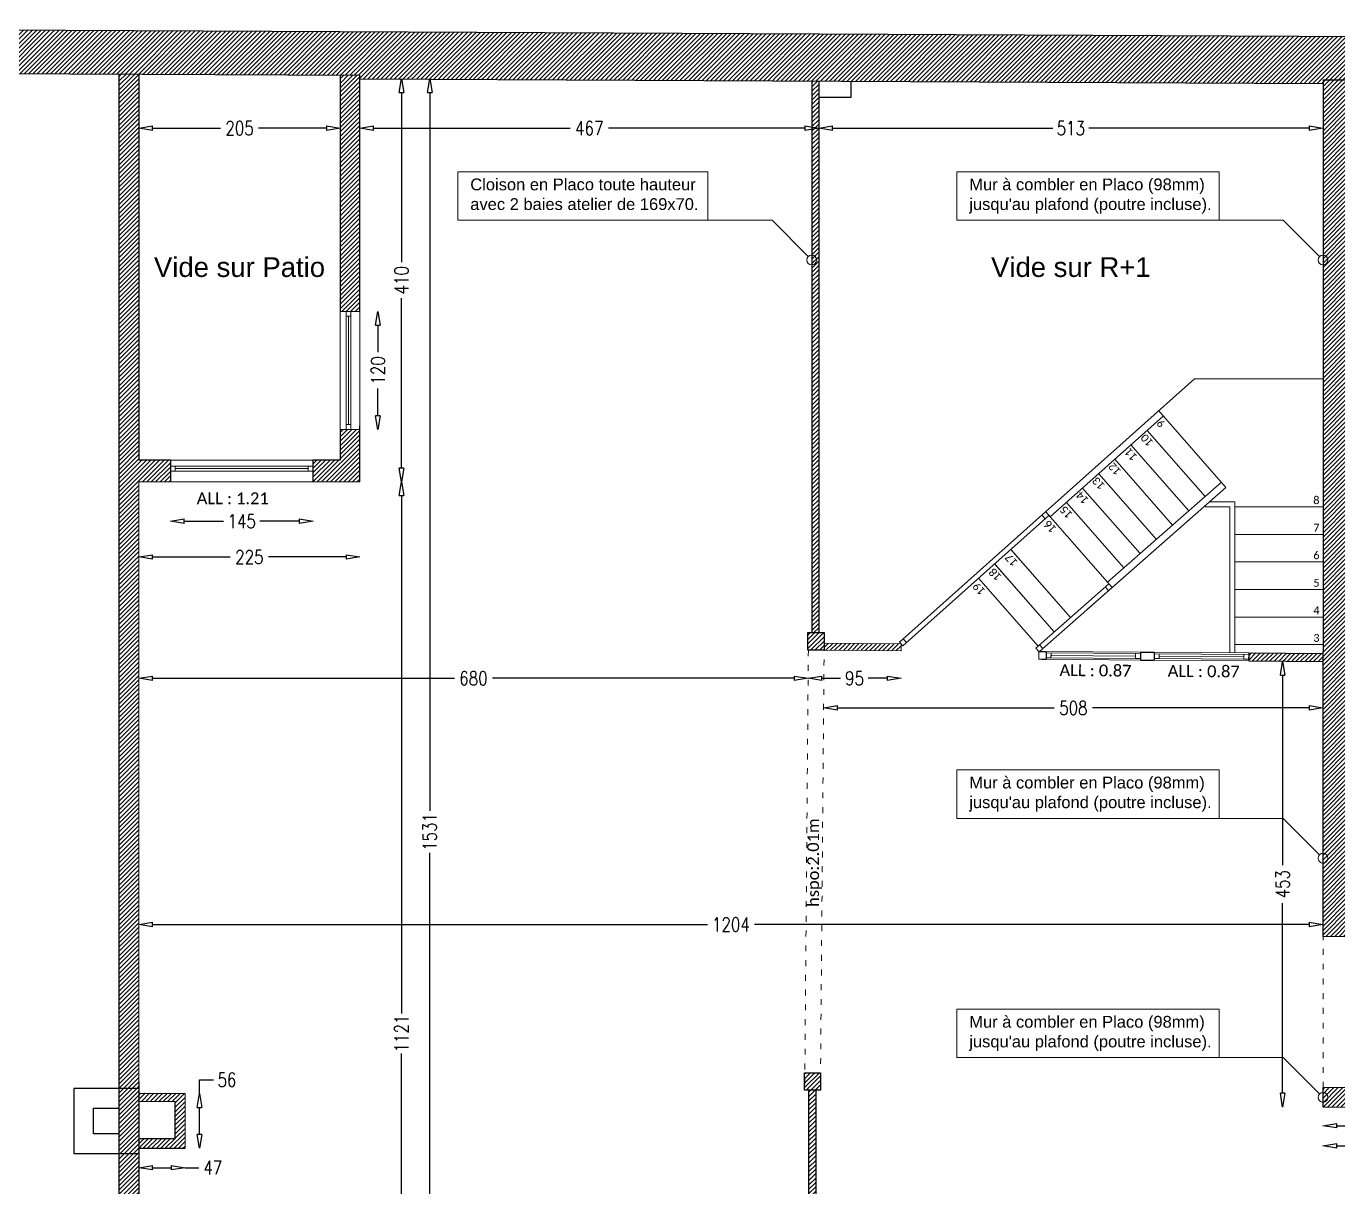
# Model space of a CAD drawing. Header units: millimetres. Extents: x -14819 to 43195, y -10328 to 20814.
# Drawn here: x 7367 to 8700, y 9624 to 10803 of the extents above; entities that cross this region are included whole.
import ezdxf
from ezdxf.enums import TextEntityAlignment as Align

# ---------------------------------------------------------------- set-up
doc = ezdxf.new("R2010")
doc.units = ezdxf.units.MM
doc.header["$PDMODE"] = 3
doc.linetypes.add('ACAD_ISO03W100', pattern=[30, 12, -18])
doc.linetypes.add('Chemin', pattern=[0.5, 0.3, -0.2])
for name, color, linetype, lineweight in [('00 - Mise en Sécurité', 30, 'Continuous', 13), ('01 - Gros Oeuvre', 7, 'Continuous', 25), ('05 - Menuiserie', 150, 'Continuous', 5), ('41 - Côtes Intérieures', 71, 'Continuous', 9), ('50 - Signes', 12, 'Continuous', 9), ('59 - TxT', 120, 'Continuous', 0), ('_Texte', 7, 'Continuous', 15), ('Escalier', 8, 'Continuous', 18), ('Lignes', 92, 'Continuous', 9), ('Menuiserie_cps', 7, 'Continuous', 15), ('Mur_coupe', 7, 'Continuous', 25), ('Mur_projeté', 8, 'ACAD_ISO03W100', 18), ('Mur_vu', 8, 'Continuous', 18)]:
    doc.layers.add(name, color=color, linetype=linetype, lineweight=lineweight)
doc.layers.add('10 - Hachures', color=7, linetype='Continuous', lineweight=18, true_color=0x646464)
doc.styles.add('CR_Cot', font='simplex.shx', dxfattribs={"width": 0.8})
doc.styles.add('Legend', font='calibri.ttf')
doc.styles.get("Standard").update_dxf_attribs({"font": 'arial.ttf'})
doc.dimstyles.get("Standard").update_dxf_attribs({"dimtxt": 14, "dimasz": 14, "dimexe": 0.18, "dimexo": 0.0625, "dimgap": 5, "dimtad": 0, "dimtoh": 1, "dimdec": 0, "dimzin": 0, "dimdsep": 46, "dimtxsty": 'CR_Cot', "dimblk": 'CLOSEDBLANK', "dimcen": 0, "dimse1": 1, "dimse2": 1, "dimadec": 0, "dimazin": 0, "dimtfac": 1, "dimtdec": 0, "dimtofl": 0, "dimtmove": 0, "dimatfit": 3, "dimfxl": 1, "dimtolj": 1, "dimtzin": 0, "dimarcsym": 0})
pattern_1 = [(45, (51.3012, 5.849), (-2.245064, 2.245064), [])]
pattern_2 = [(45, (-20.3664, 5.849), (-2.245064, 2.245064), [])]

# ---------------------------------------------------------------- blocks, each defined once
blk = doc.blocks.new('Fenetre_96')
blk.add_lwpolyline([(0.05, 0.05), (0.05, 0), (0, 0), (0, 0.05), (0.96, 0.05), (0.96, 0), (0.91, 0), (0.91, 0.05), (0.91, 0.025), (0.05, 0.025), (0.05, 0), (0.91, 0)])
blk = doc.blocks.new('_ClosedBlank')
at = {"color": 0, "linetype": 'ByBlock', "lineweight": -2}
for p, q in [((-1, 0.167), (0, 0)), ((-1, 0.167), (-1, -0.167)), ((0, 0), (-1, -0.167))]:
    blk.add_line(p, q, dxfattribs=at)
blk = doc.blocks.new('*D708')
at = {"layer": '41 - Côtes Intérieures', "color": 0, "lineweight": -2, "transparency": 16777216}
for p, q in [((7724.5, 10499.4), (7724.5, 10471.8)), ((7724.5, 10407.4), (7724.5, 10435.1))]:
    blk.add_line(p, q, dxfattribs=at)
at = {"layer": 'Defpoints', "color": 0, "transparency": 16777216}
for p in [(7703.4, 10513.4), (7724.5, 10513.4), (7703.4, 10393.4)]:
    blk.add_point(p, dxfattribs=at)
at = {"layer": '41 - Côtes Intérieures', "color": 0, "lineweight": -2, "transparency": 16777216, "xscale": 14, "yscale": 14, "zscale": 14}
for p, rotation in [((7724.5, 10513.4), 90), ((7724.5, 10393.4), 270)]:
    blk.add_blockref('_ClosedBlank', p, dxfattribs=dict(at, rotation=rotation))
at = {"layer": '41 - Côtes Intérieures', "color": 0, "transparency": 16777216, "insert": (7724.5, 10453.4), "char_height": 14, "attachment_point": 5, "rotation": 90, "style": 'CR_Cot'}
blk.add_mtext('\\A1;120', dxfattribs=at)
blk = doc.blocks.new('*D709')
at = {"layer": '41 - Côtes Intérieures', "color": 0, "lineweight": -2, "transparency": 16777216}
for p, q in [((7527.5, 10300.1), (7567.6, 10300.1)), ((7644.5, 10300.1), (7604.3, 10300.1))]:
    blk.add_line(p, q, dxfattribs=at)
at = {"layer": 'Defpoints', "color": 0, "transparency": 16777216}
for p in [(7513.5, 10340.2, 390), (7658.5, 10340.2, 390), (7658.5, 10300.1)]:
    blk.add_point(p, dxfattribs=at)
at = {"layer": '41 - Côtes Intérieures', "color": 0, "lineweight": -2, "transparency": 16777216, "xscale": 14, "yscale": 14, "zscale": 14, "rotation": 180}
blk.add_blockref('_ClosedBlank', (7513.5, 10300.1), dxfattribs=at)
at = {"layer": '41 - Côtes Intérieures', "color": 0, "lineweight": -2, "transparency": 16777216, "xscale": 14, "yscale": 14, "zscale": 14}
blk.add_blockref('_ClosedBlank', (7658.5, 10300.1), dxfattribs=at)
at = {"layer": '41 - Côtes Intérieures', "color": 0, "transparency": 16777216, "insert": (7586, 10300.1), "char_height": 14, "attachment_point": 5, "style": 'CR_Cot'}
blk.add_mtext('\\A1;145', dxfattribs=at)
blk = doc.blocks.new('*D764')
at = {"layer": '41 - Côtes Intérieures', "color": 0, "lineweight": -2, "transparency": 16777216}
for p, q in [((8191.7, 10110.4), (8412.2, 10110.4)), ((8671.4, 10110.4), (8451, 10110.4))]:
    blk.add_line(p, q, dxfattribs=at)
at = {"layer": 'Defpoints', "color": 0, "transparency": 16777216}
for p in [(8177.7, 10205.9), (8685.4, 10110.4), (8685.4, 9809.9, -17.1)]:
    blk.add_point(p, dxfattribs=at)
at = {"layer": '41 - Côtes Intérieures', "color": 0, "lineweight": -2, "transparency": 16777216, "xscale": 14, "yscale": 14, "zscale": 14, "rotation": 180}
blk.add_blockref('_ClosedBlank', (8177.7, 10110.4), dxfattribs=at)
at = {"layer": '41 - Côtes Intérieures', "color": 0, "lineweight": -2, "transparency": 16777216, "xscale": 14, "yscale": 14, "zscale": 14}
blk.add_blockref('_ClosedBlank', (8685.4, 10110.4), dxfattribs=at)
at = {"layer": '41 - Côtes Intérieures', "color": 0, "transparency": 16777216, "insert": (8431.6, 10110.4), "char_height": 14, "attachment_point": 5, "style": 'CR_Cot'}
blk.add_mtext('\\A1;508', dxfattribs=at)
blk = doc.blocks.new('*D765')
at = {"layer": '41 - Côtes Intérieures', "color": 0, "lineweight": -2, "transparency": 16777216}
for p, q in [((7720.1, 10699.6), (7920, 10699.6)), ((8158.7, 10699.6), (7958.8, 10699.6))]:
    blk.add_line(p, q, dxfattribs=at)
at = {"layer": 'Defpoints', "color": 0, "transparency": 16777216}
for p in [(7706.1, 10753.5), (8172.7, 10745.3, 78.4), (8172.7, 10699.6)]:
    blk.add_point(p, dxfattribs=at)
at = {"layer": '41 - Côtes Intérieures', "color": 0, "lineweight": -2, "transparency": 16777216, "xscale": 14, "yscale": 14, "zscale": 14, "rotation": 180}
blk.add_blockref('_ClosedBlank', (7706.1, 10699.6), dxfattribs=at)
at = {"layer": '41 - Côtes Intérieures', "color": 0, "lineweight": -2, "transparency": 16777216, "xscale": 14, "yscale": 14, "zscale": 14}
blk.add_blockref('_ClosedBlank', (8172.7, 10699.6), dxfattribs=at)
at = {"layer": '41 - Côtes Intérieures', "color": 0, "transparency": 16777216, "insert": (7939.4, 10699.6), "char_height": 14, "attachment_point": 5, "style": 'CR_Cot'}
blk.add_mtext('\\A1;467', dxfattribs=at)
blk = doc.blocks.new('*D766')
at = {"layer": '41 - Côtes Intérieures', "color": 0, "lineweight": -2, "transparency": 16777216}
for p, q in [((8186.7, 10699.6), (8410.7, 10699.6)), ((8671.4, 10699.6), (8447.4, 10699.6))]:
    blk.add_line(p, q, dxfattribs=at)
at = {"layer": 'Defpoints', "color": 0, "transparency": 16777216}
for p in [(8685.4, 10748.8, -487.5), (8172.7, 10745.3, 78.4), (8685.4, 10699.6)]:
    blk.add_point(p, dxfattribs=at)
at = {"layer": '41 - Côtes Intérieures', "color": 0, "lineweight": -2, "transparency": 16777216, "xscale": 14, "yscale": 14, "zscale": 14, "rotation": 180}
blk.add_blockref('_ClosedBlank', (8172.7, 10699.6), dxfattribs=at)
at = {"layer": '41 - Côtes Intérieures', "color": 0, "lineweight": -2, "transparency": 16777216, "xscale": 14, "yscale": 14, "zscale": 14}
blk.add_blockref('_ClosedBlank', (8685.4, 10699.6), dxfattribs=at)
at = {"layer": '41 - Côtes Intérieures', "color": 0, "transparency": 16777216, "insert": (8429, 10699.6), "char_height": 14, "attachment_point": 5, "style": 'CR_Cot'}
blk.add_mtext('\\A1;513', dxfattribs=at)
blk = doc.blocks.new('*D767')
at = {"layer": '41 - Côtes Intérieures', "color": 0, "lineweight": -2, "transparency": 16777216}
for p, q in [((7495.4, 9643.2), (7514.4, 9643.2)), ((7528.4, 9643.2), (7542.4, 9643.2))]:
    blk.add_line(p, q, dxfattribs=at)
at = {"layer": 'Defpoints', "color": 0, "transparency": 16777216}
for p in [(7481.4, 9662.9, 195), (7528.4, 9662.9, 195), (7528.4, 9643.2)]:
    blk.add_point(p, dxfattribs=at)
at = {"layer": '41 - Côtes Intérieures', "color": 0, "lineweight": -2, "transparency": 16777216, "xscale": 14, "yscale": 14, "zscale": 14, "rotation": 180}
blk.add_blockref('_ClosedBlank', (7481.4, 9643.2), dxfattribs=at)
at = {"layer": '41 - Côtes Intérieures', "color": 0, "lineweight": -2, "transparency": 16777216, "xscale": 14, "yscale": 14, "zscale": 14}
blk.add_blockref('_ClosedBlank', (7528.4, 9643.2), dxfattribs=at)
at = {"layer": '41 - Côtes Intérieures', "color": 0, "transparency": 16777216, "insert": (7556.5, 9643.2), "char_height": 14, "attachment_point": 5, "style": 'CR_Cot'}
blk.add_mtext('\\A1;47', dxfattribs=at)
blk = doc.blocks.new('*D768')
at = {"layer": '41 - Côtes Intérieures', "color": 0, "lineweight": -2, "transparency": 16777216}
for p, q in [((7543.2, 9718.5), (7543.2, 9732.5)), ((7543.2, 9732.5), (7557.2, 9732.5)), ((7543.2, 9676.9), (7543.2, 9704.5))]:
    blk.add_line(p, q, dxfattribs=at)
at = {"layer": 'Defpoints', "color": 0, "transparency": 16777216}
for p in [(7528.4, 9718.5, 195), (7543.2, 9718.5), (7528.4, 9662.9, 195)]:
    blk.add_point(p, dxfattribs=at)
at = {"layer": '41 - Côtes Intérieures', "color": 0, "lineweight": -2, "transparency": 16777216, "xscale": 14, "yscale": 14, "zscale": 14}
for p, rotation in [((7543.2, 9718.5), 90), ((7543.2, 9662.9), 270)]:
    blk.add_blockref('_ClosedBlank', p, dxfattribs=dict(at, rotation=rotation))
at = {"layer": '41 - Côtes Intérieures', "color": 0, "transparency": 16777216, "insert": (7571, 9732.5), "char_height": 14, "attachment_point": 5, "style": 'CR_Cot'}
blk.add_mtext('\\A1;56', dxfattribs=at)
blk = doc.blocks.new('*D863')
at = {"layer": '41 - Côtes Intérieures', "color": 0, "lineweight": -2, "transparency": 16777216}
for p, q in [((7495.4, 10263.8), (7574.4, 10263.8)), ((7692.1, 10263.8), (7613.2, 10263.8))]:
    blk.add_line(p, q, dxfattribs=at)
at = {"layer": 'Defpoints', "color": 0, "transparency": 16777216}
for p in [(7481.4, 10340.2, 195), (7706.1, 10340.2, 195), (7706.1, 10263.8)]:
    blk.add_point(p, dxfattribs=at)
at = {"layer": '41 - Côtes Intérieures', "color": 0, "lineweight": -2, "transparency": 16777216, "xscale": 14, "yscale": 14, "zscale": 14, "rotation": 180}
blk.add_blockref('_ClosedBlank', (7481.4, 10263.8), dxfattribs=at)
at = {"layer": '41 - Côtes Intérieures', "color": 0, "lineweight": -2, "transparency": 16777216, "xscale": 14, "yscale": 14, "zscale": 14}
blk.add_blockref('_ClosedBlank', (7706.1, 10263.8), dxfattribs=at)
at = {"layer": '41 - Côtes Intérieures', "color": 0, "transparency": 16777216, "insert": (7593.8, 10263.8), "char_height": 14, "attachment_point": 5, "style": 'CR_Cot'}
blk.add_mtext('\\A1;225', dxfattribs=at)
blk = doc.blocks.new('*D864')
at = {"layer": '41 - Côtes Intérieures', "color": 0, "lineweight": -2, "transparency": 16777216}
for p, q in [((7748.5, 10735.8), (7748.5, 10563.3)), ((7748.5, 10354.2), (7748.5, 10526.7))]:
    blk.add_line(p, q, dxfattribs=at)
at = {"layer": 'Defpoints', "color": 0, "transparency": 16777216}
for p in [(7706.1, 10749.8, 86.9), (7748.5, 10749.8), (7703.4, 10340.2, 195)]:
    blk.add_point(p, dxfattribs=at)
at = {"layer": '41 - Côtes Intérieures', "color": 0, "lineweight": -2, "transparency": 16777216, "xscale": 14, "yscale": 14, "zscale": 14}
for p, rotation in [((7748.5, 10749.8), 90), ((7748.5, 10340.2), 270)]:
    blk.add_blockref('_ClosedBlank', p, dxfattribs=dict(at, rotation=rotation))
at = {"layer": '41 - Côtes Intérieures', "color": 0, "transparency": 16777216, "insert": (7748.5, 10545), "char_height": 14, "attachment_point": 5, "rotation": 90, "style": 'CR_Cot'}
blk.add_mtext('\\A1;410', dxfattribs=at)
blk = doc.blocks.new('*D865')
at = {"layer": '41 - Côtes Intérieures', "color": 0, "lineweight": -2, "transparency": 16777216}
for p, q in [((7495.4, 9890.3), (8059.5, 9890.3)), ((8671.4, 9890.3), (8107.4, 9890.3))]:
    blk.add_line(p, q, dxfattribs=at)
at = {"layer": 'Defpoints', "color": 0, "transparency": 16777216}
for p in [(8685.4, 9890.3), (8685.4, 9878.3, 27069.8), (7481.4, 9721.5)]:
    blk.add_point(p, dxfattribs=at)
at = {"layer": '41 - Côtes Intérieures', "color": 0, "lineweight": -2, "transparency": 16777216, "xscale": 14, "yscale": 14, "zscale": 14, "rotation": 180}
blk.add_blockref('_ClosedBlank', (7481.4, 9890.3), dxfattribs=at)
at = {"layer": '41 - Côtes Intérieures', "color": 0, "lineweight": -2, "transparency": 16777216, "xscale": 14, "yscale": 14, "zscale": 14}
blk.add_blockref('_ClosedBlank', (8685.4, 9890.3), dxfattribs=at)
at = {"layer": '41 - Côtes Intérieures', "color": 0, "transparency": 16777216, "insert": (8083.4, 9890.3), "char_height": 14, "attachment_point": 5, "style": 'CR_Cot'}
blk.add_mtext('\\A1;1204', dxfattribs=at)
blk = doc.blocks.new('*D866')
at = {"layer": '41 - Côtes Intérieures', "color": 0, "lineweight": -2, "transparency": 16777216}
for p, q in [((8644.4, 10143.7), (8644.4, 9950.7)), ((8644.4, 9718.8), (8644.4, 9911.9))]:
    blk.add_line(p, q, dxfattribs=at)
at = {"layer": 'Defpoints', "color": 0, "transparency": 16777216}
for p in [(8644.4, 10157.7), (8685.4, 10157.7, -487.5), (8685.4, 9704.8)]:
    blk.add_point(p, dxfattribs=at)
at = {"layer": '41 - Côtes Intérieures', "color": 0, "lineweight": -2, "transparency": 16777216, "xscale": 14, "yscale": 14, "zscale": 14}
for p, rotation in [((8644.4, 10157.7), 90), ((8644.4, 9704.8), 270)]:
    blk.add_blockref('_ClosedBlank', p, dxfattribs=dict(at, rotation=rotation))
at = {"layer": '41 - Côtes Intérieures', "color": 0, "transparency": 16777216, "insert": (8644.4, 9931.3), "char_height": 14, "attachment_point": 5, "rotation": 90, "style": 'CR_Cot'}
blk.add_mtext('\\A1;453', dxfattribs=at)
blk = doc.blocks.new('*D869')
at = {"layer": '41 - Côtes Intérieures', "color": 0, "lineweight": -2, "transparency": 16777216}
for p, q in [((7777.2, 10735.8), (7777.2, 10005.7)), ((7777.2, 9233), (7777.2, 9963.2))]:
    blk.add_line(p, q, dxfattribs=at)
at = {"layer": 'Defpoints', "color": 0, "transparency": 16777216}
for p in [(7706.1, 10749.8, 86.9), (7719.4, 9219, 195), (7777.2, 9219)]:
    blk.add_point(p, dxfattribs=at)
at = {"layer": '41 - Côtes Intérieures', "color": 0, "lineweight": -2, "transparency": 16777216, "xscale": 14, "yscale": 14, "zscale": 14}
for p, rotation in [((7777.2, 10749.8), 90), ((7777.2, 9219), 270)]:
    blk.add_blockref('_ClosedBlank', p, dxfattribs=dict(at, rotation=rotation))
at = {"layer": '41 - Côtes Intérieures', "color": 0, "transparency": 16777216, "insert": (7777.2, 9984.4), "char_height": 14, "attachment_point": 5, "rotation": 90, "style": 'CR_Cot'}
blk.add_mtext('\\A1;1531', dxfattribs=at)
blk = doc.blocks.new('*D879')
at = {"layer": '41 - Côtes Intérieures', "color": 0, "lineweight": -2, "transparency": 16777216}
for p, q in [((8175.8, 10140.5), (8195, 10140.5)), ((8242.4, 10140.5), (8223.1, 10140.5))]:
    blk.add_line(p, q, dxfattribs=at)
at = {"layer": 'Defpoints', "color": 0, "transparency": 16777216}
for p in [(8161.8, 10161.7), (8256.4, 10161.1), (8256.4, 10140.5)]:
    blk.add_point(p, dxfattribs=at)
at = {"layer": '41 - Côtes Intérieures', "color": 0, "lineweight": -2, "transparency": 16777216, "xscale": 14, "yscale": 14, "zscale": 14, "rotation": 180}
blk.add_blockref('_ClosedBlank', (8161.8, 10140.5), dxfattribs=at)
at = {"layer": '41 - Côtes Intérieures', "color": 0, "lineweight": -2, "transparency": 16777216, "xscale": 14, "yscale": 14, "zscale": 14}
blk.add_blockref('_ClosedBlank', (8256.4, 10140.5), dxfattribs=at)
at = {"layer": '41 - Côtes Intérieures', "color": 0, "transparency": 16777216, "insert": (8209.1, 10140.5), "char_height": 14, "attachment_point": 5, "style": 'CR_Cot'}
blk.add_mtext('\\A1;95', dxfattribs=at)
blk = doc.blocks.new('*D880')
at = {"layer": '41 - Côtes Intérieures', "color": 0, "lineweight": -2, "transparency": 16777216}
for p, q in [((7495.4, 10140.5), (7802.2, 10140.5)), ((8147.8, 10140.5), (7841, 10140.5))]:
    blk.add_line(p, q, dxfattribs=at)
at = {"layer": 'Defpoints', "color": 0, "transparency": 16777216}
for p in [(8161.8, 10161.7), (7481.4, 10160.6, 139.9), (7481.4, 10140.5)]:
    blk.add_point(p, dxfattribs=at)
at = {"layer": '41 - Côtes Intérieures', "color": 0, "lineweight": -2, "transparency": 16777216, "xscale": 14, "yscale": 14, "zscale": 14, "rotation": 180}
blk.add_blockref('_ClosedBlank', (7481.4, 10140.5), dxfattribs=at)
at = {"layer": '41 - Côtes Intérieures', "color": 0, "lineweight": -2, "transparency": 16777216, "xscale": 14, "yscale": 14, "zscale": 14}
blk.add_blockref('_ClosedBlank', (8161.8, 10140.5), dxfattribs=at)
at = {"layer": '41 - Côtes Intérieures', "color": 0, "transparency": 16777216, "insert": (7821.6, 10140.5), "char_height": 14, "attachment_point": 5, "style": 'CR_Cot'}
blk.add_mtext('\\A1;680', dxfattribs=at)
blk = doc.blocks.new('*D881')
at = {"layer": '41 - Côtes Intérieures', "color": 0, "lineweight": -2, "transparency": 16777216}
for p, q in [((8699.4, 9665.4), (8782, 9665.4)), ((8903.5, 9665.4), (8820.8, 9665.4))]:
    blk.add_line(p, q, dxfattribs=at)
at = {"layer": 'Defpoints', "color": 0, "transparency": 16777216}
for p in [(8685.4, 9704.8), (8917.5, 9704.8), (8917.5, 9665.4)]:
    blk.add_point(p, dxfattribs=at)
at = {"layer": '41 - Côtes Intérieures', "color": 0, "lineweight": -2, "transparency": 16777216, "xscale": 14, "yscale": 14, "zscale": 14, "rotation": 180}
blk.add_blockref('_ClosedBlank', (8685.4, 9665.4), dxfattribs=at)
at = {"layer": '41 - Côtes Intérieures', "color": 0, "lineweight": -2, "transparency": 16777216, "xscale": 14, "yscale": 14, "zscale": 14}
blk.add_blockref('_ClosedBlank', (8917.5, 9665.4), dxfattribs=at)
at = {"layer": '41 - Côtes Intérieures', "color": 0, "transparency": 16777216, "insert": (8801.4, 9665.4), "char_height": 14, "attachment_point": 5, "style": 'CR_Cot'}
blk.add_mtext('\\A1;232', dxfattribs=at)
blk = doc.blocks.new('*D885')
at = {"layer": '41 - Côtes Intérieures', "color": 0, "lineweight": -2, "transparency": 16777216}
for p, q in [((8699.4, 9685.9), (8711.4, 9685.9)), ((8751.4, 9685.9), (8739.5, 9685.9))]:
    blk.add_line(p, q, dxfattribs=at)
at = {"layer": 'Defpoints', "color": 0, "transparency": 16777216}
for p in [(8685.4, 9704.8), (8765.4, 9704.8), (8765.4, 9685.9)]:
    blk.add_point(p, dxfattribs=at)
at = {"layer": '41 - Côtes Intérieures', "color": 0, "lineweight": -2, "transparency": 16777216, "xscale": 14, "yscale": 14, "zscale": 14, "rotation": 180}
blk.add_blockref('_ClosedBlank', (8685.4, 9685.9), dxfattribs=at)
at = {"layer": '41 - Côtes Intérieures', "color": 0, "lineweight": -2, "transparency": 16777216, "xscale": 14, "yscale": 14, "zscale": 14}
blk.add_blockref('_ClosedBlank', (8765.4, 9685.9), dxfattribs=at)
at = {"layer": '41 - Côtes Intérieures', "color": 0, "transparency": 16777216, "insert": (8725.4, 9685.9), "char_height": 14, "attachment_point": 5, "style": 'CR_Cot'}
blk.add_mtext('\\A1;80', dxfattribs=at)
blk = doc.blocks.new('*D898')
at = {"layer": '41 - Côtes Intérieures', "color": 0, "lineweight": -2, "transparency": 16777216}
for p, q in [((7495.4, 10699.6), (7564.4, 10699.6)), ((7672.1, 10699.6), (7603.2, 10699.6))]:
    blk.add_line(p, q, dxfattribs=at)
at = {"layer": 'Defpoints', "color": 0, "transparency": 16777216}
for p in [(7481.4, 10743.1, 273.4), (7686.1, 10745.3, 78.4), (7686.1, 10699.6)]:
    blk.add_point(p, dxfattribs=at)
at = {"layer": '41 - Côtes Intérieures', "color": 0, "lineweight": -2, "transparency": 16777216, "xscale": 14, "yscale": 14, "zscale": 14, "rotation": 180}
blk.add_blockref('_ClosedBlank', (7481.4, 10699.6), dxfattribs=at)
at = {"layer": '41 - Côtes Intérieures', "color": 0, "lineweight": -2, "transparency": 16777216, "xscale": 14, "yscale": 14, "zscale": 14}
blk.add_blockref('_ClosedBlank', (7686.1, 10699.6), dxfattribs=at)
at = {"layer": '41 - Côtes Intérieures', "color": 0, "transparency": 16777216, "insert": (7583.8, 10699.6), "char_height": 14, "attachment_point": 5, "style": 'CR_Cot'}
blk.add_mtext('\\A1;205', dxfattribs=at)
blk = doc.blocks.new('*D899')
at = {"layer": '41 - Côtes Intérieures', "color": 0, "lineweight": -2, "transparency": 16777216}
for p, q in [((7748.5, 10326.2), (7748.5, 9799.8)), ((7748.5, 9233), (7748.5, 9759.4))]:
    blk.add_line(p, q, dxfattribs=at)
at = {"layer": 'Defpoints', "color": 0, "transparency": 16777216}
for p in [(7706.1, 10340.2, 195), (7706.1, 9219, 195), (7748.5, 9219)]:
    blk.add_point(p, dxfattribs=at)
at = {"layer": '41 - Côtes Intérieures', "color": 0, "lineweight": -2, "transparency": 16777216, "xscale": 14, "yscale": 14, "zscale": 14}
for p, rotation in [((7748.5, 10340.2), 90), ((7748.5, 9219), 270)]:
    blk.add_blockref('_ClosedBlank', p, dxfattribs=dict(at, rotation=rotation))
at = {"layer": '41 - Côtes Intérieures', "color": 0, "transparency": 16777216, "insert": (7748.5, 9779.6), "char_height": 14, "attachment_point": 5, "rotation": 90, "style": 'CR_Cot'}
blk.add_mtext('\\A1;1121', dxfattribs=at)

msp = doc.modelspace()

# ---------------------------------------------------------------- hatches: boundary and pattern name
at = {"layer": '10 - Hachures', "lineweight": 18}
h = msp.add_hatch(dxfattribs=at)
h.set_pattern_fill('ANSI31', color=256)
h.paths.add_polyline_path([(6537.4, 10803.15), (6605.48, 10758.82), (9226.44, 10746.19), (9218.96, 10240.83), (9218.66, 10209.17), (9230.44, 10209.17), (9230.44, 9724.78), (9131.36, 9724.78), (9131.36, 9704.78), (9250.26, 9704.78), (9250.44, 9732.23), (9250.44, 9752.23), (9250.44, 10790.01)])
h = msp.add_hatch(dxfattribs=at)
h.set_pattern_fill('ANSI31', color=256)
h.set_pattern_definition(pattern_1)
h.paths.add_polyline_path([(7481.44, 10754.55), (7461.44, 10754.65), (7461.44, 9723.72), (7481.44, 9723.72), (7481.44, 9730.73), (7481.44, 10340.17), (7513.46, 10340.17), (7513.46, 10362.17), (7481.44, 10362.17)])
h = msp.add_hatch(dxfattribs=at)
h.set_pattern_fill('ANSI31', color=256)
h.set_pattern_definition([(45, (71.9477, 5.8362), (-2.245064, 2.245064), [])])
h.paths.add_polyline_path([(7686.09, 10513.32), (7706.09, 10513.32), (7706.09, 10753.69), (7686.09, 10753.79)])
h.paths.add_polyline_path([(7706.09, 10393.42), (7686.09, 10393.42), (7686.09, 10362.15), (7658.46, 10362.17), (7658.46, 10340.15), (7706.09, 10340.15)])
h = msp.add_hatch(dxfattribs=at)
h.set_pattern_fill('ANSI31', color=256)
h.paths.add_polyline_path([(7706.09, 10753.52), (7706.09, 10749.82), (8685.44, 10745.02), (8685.44, 10748.8)])
h = msp.add_hatch(dxfattribs=at)
h.set_pattern_fill('ANSI31', color=256)
h.paths.add_polyline_path([(8937.46, 9704.78), (8917.46, 9704.78), (8917.46, 9232.03), (8902.46, 9232.03), (8902.46, 9219.03), (8952.46, 9219.03), (8952.46, 9232.03), (8937.46, 9232.03)])
h.paths.add_polyline_path([(8685.44, 9878.28), (8710.44, 9878.28), (8710.44, 10209.17), (9218.66, 10209.17), (9218.96, 10240.83), (8710.44, 10240.83), (8710.44, 10748.65), (8685.44, 10748.8)])
h.paths.add_polyline_path([(8715.44, 9724.78), (8685.44, 9724.52), (8685.44, 9704.78), (8765.44, 9704.78), (8765.44, 9724.78)])
h = msp.add_hatch(dxfattribs=at)
h.set_pattern_fill('ANSI31', color=256)
h.set_pattern_definition([(45, (52.2006, 5.8607), (-2.245064, 2.245064), [])])
h.paths.add_polyline_path([(8172.64, 10747.51), (8165.64, 10747.51), (8165.65, 10186.94), (8172.65, 10186.88)])
h = msp.add_hatch(dxfattribs=at)
h.set_pattern_fill('ANSI31', color=256)
h.set_pattern_definition([(45, (64.6396, -72.4594), (-2.245064, 2.245064), [])])
h.paths.add_polyline_path([(8178.09, 10186.92), (8161.76, 10186.92), (8161.76, 10169.09), (8178.09, 10169.09)])
h = msp.add_hatch(dxfattribs=at)
h.set_pattern_fill('ANSI31', color=256)
h.paths.add_polyline_path([(8178.09, 10176.08), (8256.35, 10175.47), (8256.35, 10168.47), (8178.09, 10169.09)])
at = {"layer": '10 - Hachures'}
h = msp.add_hatch(dxfattribs=at)
h.set_pattern_fill('ANSI31', color=256)
h.paths.add_polyline_path([(8609.85, 10166.32), (8685.44, 10165.72), (8685.44, 10157.72), (8609.85, 10158.29)])
at = {"layer": '10 - Hachures', "lineweight": 18}
h = msp.add_hatch(dxfattribs=at)
h.set_pattern_fill('ANSI31', color=256)
h.set_pattern_definition(pattern_2)
h.paths.add_polyline_path([(8158.29, 9721.89), (8174.61, 9721.89), (8174.61, 9739.72), (8158.29, 9739.72)])
h = msp.add_hatch(dxfattribs=at)
h.set_pattern_fill('ANSI31', color=256)
h.set_pattern_definition(pattern_1)
h.paths.add_polyline_path([(7481.44, 9723.72), (7461.44, 9723.72), (7461.44, 9657.72), (7481.44, 9657.72)])
h.paths.add_polyline_path([(7481.44, 9657.72), (7461.44, 9657.72), (7461.44, 9219.03), (7481.44, 9219.03)])
h = msp.add_hatch(dxfattribs=at)
h.set_pattern_fill('ANSI31', color=256)
h.set_pattern_definition(pattern_2)
h.paths.add_polyline_path([(8169.64, 9721.89), (8162.44, 9721.89), (8162.44, 9219.03), (8169.64, 9219.03)])
h = msp.add_hatch(dxfattribs=at)
h.set_pattern_fill('ANSI31', color=256)
h.set_pattern_definition([(45, (70.4098, 7.021), (-2.245064, 2.245064), [])])
h.paths.add_polyline_path([(7528.44, 9718.52), (7481.44, 9718.92), (7481.44, 9710.92), (7518.44, 9710.56), (7518.44, 9672.92), (7481.44, 9672.92), (7481.44, 9662.92), (7528.44, 9662.92)])

# ---------------------------------------------------------------- linework, layer by layer
at = {"layer": '00 - Mise en Sécurité'}
for points, elevation in [([(8059.97, 10655.32), (7805.63, 10655.32), (7805.63, 10605.98), (8059.97, 10605.98)], -487.5), ([(8579.76, 10655.32), (8313.01, 10655.32), (8313.01, 10605.98), (8579.76, 10605.98)], -487.5), ([(8579.76, 10047.47), (8313.01, 10047.47), (8313.01, 9998.14), (8579.76, 9998.14)], 19515.15), ([(8579.76, 9804.38), (8313.01, 9804.38), (8313.01, 9755.04), (8579.76, 9755.04)], -10.38)]:
    msp.add_lwpolyline(points, close=True, dxfattribs=dict(at, elevation=elevation))
at = {"layer": '00 - Mise en Sécurité', "linetype": 'Continuous'}
for points, elevation in [([(8059.97, 10605.98), (8125.26, 10605.98)], -487.5), ([(8125.26, 10605.98), (8162.12, 10569.12)], -487.5), ([(8579.76, 10605.98), (8645.05, 10605.98)], -487.5), ([(8645.05, 10605.98), (8681.91, 10569.12)], -487.5), ([(8579.76, 9998.14), (8645.05, 9998.14)], 19515.15), ([(8645.05, 9998.14), (8681.91, 9961.28)], 19515.15), ([(8579.76, 9755.04), (8645.05, 9755.04)], -10.38), ([(8645.05, 9755.04), (8681.91, 9718.18)], -10.38)]:
    msp.add_lwpolyline(points, dxfattribs=dict(at, elevation=elevation))
for centre in [(8165.65, 10565.59, -487.5), (8685.44, 10565.59, -487.5), (8685.44, 9957.74, 19515.15), (8685.44, 9714.65, -10.38)]:
    msp.add_circle(centre, 5, dxfattribs=at)
at = {"layer": '01 - Gros Oeuvre'}
for p, q in [((8685.44, 9878.28, 27069.8), (8685.44, 10168.13, -487.5)), ((8685.44, 9704.78), (8685.44, 9724.52, -20.76))]:
    msp.add_line(p, q, dxfattribs=at)
at = {"layer": '01 - Gros Oeuvre', "elevation": 78.78}
for points in [[(8165.65, 10747.53), (8165.65, 10186.94)], [(8172.65, 10747.49), (8172.65, 10186.95)]]:
    msp.add_lwpolyline(points, dxfattribs=at)
at = {"layer": '01 - Gros Oeuvre', "lineweight": 18}
for points in [[(8256.35, 10175.47), (8178.09, 10176.08)], [(8256.35, 10168.47), (8256.35, 10175.47)], [(8256.35, 10168.47), (8178.09, 10169.13)]]:
    msp.add_lwpolyline(points, dxfattribs=at)
at = {"layer": '01 - Gros Oeuvre'}
for points in [[(8162.44, 9721.89), (8162.44, 9219.03)], [(8169.64, 9721.89), (8169.64, 9219.03)]]:
    msp.add_lwpolyline(points, dxfattribs=at)
at = {"layer": '05 - Menuiserie'}
for points in [[(7697.09, 10508.42), (7692.09, 10508.42), (7692.09, 10513.42), (7697.09, 10513.42), (7697.09, 10393.42), (7692.09, 10393.42), (7692.09, 10398.42), (7697.09, 10398.42), (7694.59, 10398.42), (7694.59, 10508.42), (7692.09, 10508.42), (7692.09, 10398.42)], [(7653.46, 10351.17), (7653.46, 10356.17), (7658.46, 10356.17), (7658.46, 10351.17), (7513.46, 10351.17), (7513.46, 10356.17), (7518.46, 10356.17), (7518.46, 10351.17), (7518.46, 10353.67), (7653.46, 10353.67), (7653.46, 10356.17), (7518.46, 10356.17)]]:
    msp.add_lwpolyline(points, dxfattribs=at)
at = {"layer": '50 - Signes', "elevation": -487.5, "flags": 128}
for points in [[(8553.59, 10372.27, 0, 0, 0), (8458.95, 10289.09, 20, 0, 0), (8437.92, 10270.6, 0, 0, 0)], [(8640.81, 10166.06, 0, 0, 0), (8640.86, 10286.73, 20, 0, 0), (8640.86, 10314.73, 0, 0, 0)], [(8398.86, 10236.27, 0, 0, 0), (8386.84, 10225.71, 20, 0, 0), (8365.81, 10207.22, 0, 0, 0)]]:
    msp.add_lwpolyline(points, format="xyseb", dxfattribs=at)
at = {"layer": 'Escalier'}
for p, q in [((8466.44, 10238.15, -487.5), (8582.12, 10339.82, -487.5)), ((8466.44, 10238.15, -487.5), (8582.12, 10339.82, -487.5)), ((8397.1, 10167.88, -487.5), (8586.74, 10334.56, -487.5)), ((8471.07, 10232.89, -487.5), (8586.74, 10334.56, -487.5)), ((8565.48, 10314.73, -487.5), (8590.86, 10314.73, -487.5)), ((8570.21, 10320.04, -487.5), (8570.48, 10319.73, -487.5)), ((8570.21, 10320.04, -487.5), (8570.48, 10319.73, -487.5)), ((8570.48, 10319.73, -487.5), (8595.86, 10319.73, -487.5)), ((8570.48, 10319.73, -487.5), (8595.86, 10319.73, -487.5)), ((8590.86, 10314.73, -487.5), (8590.86, 10166.46, -487.5)), ((8595.86, 10319.73, -487.5), (8595.86, 10173.13, -487.5)), ((8595.86, 10319.73, -487.5), (8595.86, 10166.42, -487.5)), ((8467.76, 10236.65, -487.5), (8393.4, 10171.29, -487.5)), ((8471.07, 10232.89, -487.5), (8446.16, 10211, -487.5))]:
    msp.add_line(p, q, dxfattribs=at)
at = {"layer": 'Escalier', "elevation": -487.5, "flags": 128}
for points in [[(8254.75, 10177.33), (8554.86, 10444.73), (8685.44, 10444.73)], [(8408.07, 10304.56), (8523.06, 10407.01)], [(8408.07, 10304.56), (8523.06, 10407.01)], [(8586.74, 10334.56), (8518.43, 10412.27)], [(8586.74, 10334.56), (8518.43, 10412.27)], [(8565.59, 10325.29), (8506.63, 10392.38)], [(8565.59, 10325.29), (8506.63, 10392.38)], [(8549.07, 10310.77), (8490.2, 10377.74)], [(8549.07, 10310.77), (8490.2, 10377.74)], [(8532.54, 10296.25), (8473.78, 10363.11)], [(8532.54, 10296.25), (8473.78, 10363.11)], [(8516.02, 10281.72), (8457.35, 10348.47)], [(8516.02, 10281.72), (8457.35, 10348.47)], [(8499.49, 10267.2), (8440.92, 10333.84)], [(8499.49, 10267.2), (8440.92, 10333.84)], [(8471.07, 10232.89), (8403.45, 10309.82)], [(8471.07, 10232.89), (8403.45, 10309.82)], [(8482.97, 10252.68), (8424.5, 10319.2)], [(8482.97, 10252.68), (8424.5, 10319.2)], [(8595.86, 10314.73), (8685.86, 10314.73)], [(8595.86, 10314.73), (8685.86, 10314.73)], [(8258.07, 10173.6), (8406.74, 10306.06)], [(8403.02, 10302.74), (8399.69, 10306.52)], [(8595.86, 10286.73), (8685.86, 10286.73)], [(8595.86, 10286.73), (8685.86, 10286.73)], [(8428.7, 10202.32), (8367.89, 10271.51)], [(8428.7, 10202.32), (8368.72, 10270.57)], [(8412.18, 10187.79), (8351.46, 10256.88)], [(8412.18, 10187.79), (8352.29, 10255.93)], [(8595.86, 10258.73), (8685.86, 10258.73)], [(8595.86, 10258.73), (8685.86, 10258.73)], [(8395.65, 10173.27), (8335.03, 10242.24)], [(8467.31, 10229.59), (8464.01, 10233.35)], [(8595.86, 10230.73), (8685.86, 10230.73)], [(8595.86, 10230.73), (8685.86, 10230.73)], [(8595.86, 10202.73), (8685.86, 10202.73)], [(8595.86, 10202.73), (8685.86, 10202.73)], [(8595.86, 10174.73), (8685.44, 10174.73)], [(8595.86, 10174.73), (8685.86, 10174.73)]]:
    msp.add_lwpolyline(points, dxfattribs=at)
at = {"layer": 'Escalier', "lineweight": 18}
msp.add_lwpolyline([(8258.07, 10173.6), (8254.75, 10177.33)], dxfattribs=at)
for points, elevation in [([(8261.79, 10176.91), (8258.47, 10180.64)], -4), ([(8396.39, 10167.89), (8393.4, 10171.29)], -487.5), ([(8400.45, 10170.87), (8397.12, 10174.6)], -491.5)]:
    msp.add_lwpolyline(points, dxfattribs=dict(at, elevation=elevation))
at = {"layer": 'Lignes', "color": 7}
for p, q in [((7481.44, 10340.17, 195), (7481.44, 9730.73)), ((7513.46, 10340.17), (7481.44, 10340.17, 195)), ((7706.09, 10340.15, 195), (7658.46, 10340.16))]:
    msp.add_line(p, q, dxfattribs=at)
at = {"layer": 'Mur_coupe'}
for p, q in [((9250.44, 10790.01, 195), (6537.4, 10803.15, 195)), ((6605.48, 10758.82, 195), (7706.09, 10753.52, 113.11)), ((7461.44, 9219.03, 195), (7461.44, 10754.7)), ((7481.44, 10754.6, 195.02), (7481.44, 10362.17, 195)), ((7686.09, 10753.69), (7686.09, 10513.42)), ((7706.09, 10513.42), (7706.09, 10753.6)), ((7706.09, 10749.74, 200), (8685.44, 10745.02, 127.13)), ((8685.44, 10748.8, -487.5), (8685.44, 10432.61, -487.5)), ((8685.44, 10748.8, 40.25), (9226.44, 10746.19)), ((8685.44, 10432.61, -487.5), (8685.44, 10168.13, -487.5)), ((7686.09, 10393.42), (7686.09, 10362.15)), ((7706.09, 10340.15, 195), (7706.09, 10397.15, 195)), ((7513.46, 10362.17), (7481.44, 10362.17, 195)), ((7686.09, 10362.15), (7658.46, 10362.17)), ((7481.44, 9723.72), (7415.44, 9723.72)), ((7415.44, 9723.72), (7415.44, 9657.72)), ((7481.44, 9730.73), (7481.44, 9219.03, 195)), ((7435.44, 9703.72), (7461.44, 9703.72)), ((7435.44, 9677.72), (7435.44, 9703.72)), ((7461.44, 9677.72), (7435.44, 9677.72)), ((7415.44, 9657.72), (7481.44, 9657.72))]:
    msp.add_line(p, q, dxfattribs=at)
at = {"layer": 'Mur_coupe', "flags": 128}
for points, elevation in [([(8172.65, 10731.05), (8205.54, 10731.05), (8205.54, 10747.34)], 76.85), ([(8396.39, 10167.89), (8403.87, 10167.83)], -487.5), ([(8403.87, 10167.83), (8403.87, 10159.82)], -487.5), ([(8499.86, 10167.11), (8513.86, 10167.01)], -487.5), ([(8499.86, 10167.11), (8499.86, 10159.11)], -487.5), ([(8513.86, 10167.01), (8513.86, 10159)], -487.5), ([(8609.86, 10166.29), (8685.44, 10165.72)], -487.5), ([(8609.86, 10166.29), (8609.86, 10158.29)], -487.5), ([(8399.39, 10159.85), (8403.87, 10159.82)], -487.5), ([(8499.86, 10159.11), (8513.86, 10159)], -487.5), ([(8609.86, 10158.29), (8685.44, 10157.72)], -487.5), ([(7481.44, 9718.92), (7528.44, 9718.52)], 195), ([(7481.44, 9710.92), (7518.44, 9710.56)], 195), ([(7518.44, 9672.92), (7518.44, 9710.56)], -195)]:
    msp.add_lwpolyline(points, dxfattribs=dict(at, elevation=elevation))
at = {"layer": 'Mur_coupe', "lineweight": 18}
for points in [[(7686.09, 10513.42), (7706.09, 10513.42)], [(7686.09, 10393.42), (7706.09, 10393.42)], [(8715.44, 9724.78), (8685.44, 9724.52)], [(7528.44, 9662.92), (7528.44, 9718.52)], [(8685.44, 9704.78), (8765.44, 9704.78)]]:
    msp.add_lwpolyline(points, dxfattribs=at)
at = {"layer": 'Mur_coupe', "flags": 128}
for points in [[(7513.46, 10362.17), (7513.46, 10340.17)], [(7658.46, 10362.17), (7658.46, 10340.16)], [(7481.44, 9672.92), (7518.44, 9672.92)], [(7481.44, 9662.92), (7528.44, 9662.92)]]:
    msp.add_lwpolyline(points, dxfattribs=at)
for points in [[(8161.76, 10186.92), (8178.09, 10186.92), (8178.09, 10169.09), (8161.76, 10169.09)], [(8158.29, 9739.72), (8174.61, 9739.72), (8174.61, 9721.89), (8158.29, 9721.89)]]:
    msp.add_lwpolyline(points, close=True, dxfattribs=at)
at = {"layer": 'Mur_coupe', "lineweight": 18}
for points, elevation in [([(8396.39, 10167.89), (8396.39, 10159.85)], -487.5), ([(8399.39, 10159.85), (8396.39, 10159.85)], -487.5), ([(8710.44, 9878.28), (8685.44, 9878.28)], 27069.8)]:
    msp.add_lwpolyline(points, dxfattribs=dict(at, elevation=elevation))
at = {"layer": 'Mur_projeté', "ltscale": 0.5, "flags": 128}
for points in [[(8158.49, 9728.14), (8162.15, 10169.09)], [(8174.5, 9733.57), (8178.15, 10169.13)]]:
    msp.add_lwpolyline(points, dxfattribs=at)
at = {"layer": 'Mur_projeté', "ltscale": 0.5, "elevation": 27069.8, "flags": 128}
msp.add_lwpolyline([(8685.44, 9724.52), (8685.44, 9878.28)], dxfattribs=at)
at = {"layer": 'Mur_vu', "lineweight": 18}
for points in [[(7686.09, 10513.42), (7686.09, 10393.42)], [(7706.09, 10393.42), (7706.09, 10513.42)], [(7513.46, 10362.17), (7658.46, 10362.17)]]:
    msp.add_lwpolyline(points, dxfattribs=at)
at = {"layer": 'Mur_vu', "flags": 128}
msp.add_lwpolyline([(7658.46, 10340.16), (7513.46, 10340.17)], dxfattribs=at)
at = {"layer": 'Mur_vu', "elevation": -487.5, "flags": 128}
for points in [[(8499.86, 10167.14), (8403.86, 10167.85)], [(8609.85, 10166.32), (8513.86, 10167.03)], [(8403.87, 10159.82), (8499.85, 10159.11)], [(8513.86, 10159), (8609.85, 10158.29)]]:
    msp.add_lwpolyline(points, dxfattribs=at)

# ---------------------------------------------------------------- block references
at = {"layer": '05 - Menuiserie', "xscale": 100, "yscale": 100, "zscale": 100, "rotation": 359.5810117499988}
for p in [(8403.85, 10161.34, -487.5), (8513.84, 10160.52, -487.5)]:
    msp.add_blockref('Fenetre_96', p, dxfattribs=at)

# ---------------------------------------------------------------- texts
at = {"layer": '00 - Mise en Sécurité', "lineweight": 18, "char_height": 12, "attachment_point": 1}
for s, insert in [('Cloison en Placo toute hauteur avec 2 baies atelier de 169x70.', (7818.41, 10648.42, -504.2)), ("Mur à combler en Placo (98mm) jusqu'au plafond (poutre incluse).", (8325.78, 10648.42, -504.2)), ("Mur à combler en Placo (98mm) jusqu'au plafond (poutre incluse).", (8325.78, 10040.58, 19498.45)), ("Mur à combler en Placo (98mm) jusqu'au plafond (poutre incluse).", (8325.78, 9797.48, -27.08))]:
    msp.add_mtext_dynamic_manual_height_columns(s, width=260.0807, gutter_width=62.94, heights=[0], dxfattribs=dict(at, insert=insert))
at = {"layer": '59 - TxT', "linetype": 'Continuous'}
for s, p in [('Vide sur Patio', (7583.76, 10558.38)), ('Vide sur R+1', (8429.05, 10558.38))]:
    msp.add_text(s, height=20, dxfattribs=at).set_placement(p, align=Align.MIDDLE_CENTER)
at = {"layer": '59 - TxT', "linetype": 'Chemin', "ltscale": 0.1, "style": 'Legend'}
for s, p in [('9', (8521.66, 10404.36, -487.5)), ('10', (8505.24, 10389.72, -487.5)), ('11', (8488.81, 10375.09, -487.5)), ('12', (8472.38, 10360.45, -487.5)), ('13', (8455.96, 10345.81, -487.5)), ('14', (8439.53, 10331.18, -487.5)), ('15', (8423.11, 10316.54, -487.5)), ('16', (8406.68, 10301.91, -487.5)), ('17', (8367.32, 10267.91, -487.5)), ('18', (8350.9, 10253.28, -487.5)), ('19', (8334.47, 10238.64, -487.5))]:
    msp.add_text(s, height=8, rotation=131.70065, dxfattribs=at).set_placement(p, align=Align.RIGHT)
for s, p in [('8', (8681.86, 10317.54, -487.5)), ('7', (8681.87, 10289.54, -487.5)), ('6', (8681.87, 10261.54, -487.5)), ('5', (8681.9, 10233.54, -487.5)), ('4', (8681.9, 10205.54, -487.5)), ('3', (8681.89, 10177.54, -487.5))]:
    msp.add_text(s, height=8, dxfattribs=at).set_placement(p, align=Align.RIGHT)
at = {"layer": '_Texte', "linetype": 'Chemin', "ltscale": 0.1, "style": 'Legend'}
msp.add_text('hspo:2.01m', height=12, rotation=90, dxfattribs=at).set_placement((8172.98, 9908.22))
at = {"layer": 'Menuiserie_cps', "linetype": 'Chemin', "ltscale": 0.1, "style": 'Legend'}
msp.add_text('ALL : 1.21', height=12, dxfattribs=at).set_placement((7540.27, 10317.46))
for p in [(8417.49, 10142.92, -487.5), (8527.49, 10142.1, -487.5)]:
    msp.add_text('ALL : 0.87', height=12, rotation=359.41357, dxfattribs=at).set_placement(p)

# ---------------------------------------------------------------- dimensions: what is measured, and where the dimension line sits
at = {"layer": '41 - Côtes Intérieures'}
for base, p1, p2, picture, middle in [((7748.54, 10749.82), (7703.44, 10340.17, 195), (7706.09, 10749.82, 86.88), '*D864', (7748.54, 10544.99)), ((7777.18, 9219.03), (7706.09, 10749.82, 86.88), (7719.44, 9219.03, 195), '*D869', (7777.18, 9984.42)), ((7724.45, 10513.43), (7703.44, 10393.43), (7703.44, 10513.43), '*D708', (7724.45, 10453.43)), ((7748.54, 9219.03), (7706.09, 10340.15, 195), (7706.09, 9219.03, 195), '*D899', (7748.54, 9779.59)), ((7543.25, 9718.52, -195), (7528.44, 9662.92), (7528.44, 9718.52), '*D768', (7571.05, 9732.52, -195))]:
    dim = msp.add_linear_dim(base=base, p1=p1, p2=p2, angle=90, dimstyle='Standard', dxfattribs=at)
    dim.commit()
    dim.dimension.update_dxf_attribs({"geometry": picture, "text_midpoint": middle})
for base, p1, p2, picture, middle in [((8172.65, 10699.64), (7706.09, 10753.52), (8172.65, 10745.27, 78.4), '*D765', (7939.37, 10699.64)), ((8685.44, 10699.64), (8172.65, 10745.27, 78.4), (8685.44, 10748.8, -487.5), '*D766', (8429.05, 10699.64)), ((7686.09, 10699.64, -78.4), (7481.44, 10743.12, 195.02), (7686.09, 10745.27), '*D898', (7583.76, 10699.64, -78.4)), ((7706.09, 10263.76), (7481.44, 10340.17, 195), (7706.09, 10340.15, 195), '*D863', (7593.76, 10263.76)), ((7658.46, 10300.12, -390), (7513.46, 10340.17), (7658.46, 10340.16), '*D709', (7585.96, 10300.12, -390)), ((8685.44, 10110.4), (8177.71, 10205.91), (8685.44, 9809.9, -17.09), '*D764', (8431.58, 10110.4)), ((7481.44, 10140.48), (8161.76, 10161.69), (7481.44, 10160.55, 139.9), '*D880', (7821.6, 10140.48)), ((8256.35, 10140.52), (8161.76, 10161.69), (8256.35, 10161.07), '*D879', (8209.06, 10140.52)), ((8685.44, 9890.28), (7481.44, 9721.5), (8685.44, 9878.28, 27069.8), '*D865', (8083.44, 9890.28)), ((8917.46, 9665.41), (8685.44, 9704.78), (8917.46, 9704.78), '*D881', (8801.45, 9665.41)), ((8765.44, 9685.89), (8685.44, 9704.78), (8765.44, 9704.78), '*D885', (8725.44, 9685.89)), ((7528.44, 9643.22, -195), (7481.44, 9662.92), (7528.44, 9662.92), '*D767', (7556.51, 9643.22, -195))]:
    dim = msp.add_linear_dim(base=base, p1=p1, p2=p2, dimstyle='Standard', dxfattribs=at)
    dim.commit()
    dim.dimension.update_dxf_attribs({"geometry": picture, "text_midpoint": middle})
dim = msp.add_linear_dim(base=(8644.42, 10157.72), p1=(8685.44, 9704.78), p2=(8685.44, 10157.72, -487.5), angle=90, dimstyle='Standard', dxfattribs=at)
dim.commit()
dim.dimension.update_dxf_attribs({"geometry": '*D866', "text_midpoint": (8644.42, 9931.25), "dimtype": 160})

doc.saveas('drawing.dxf')
